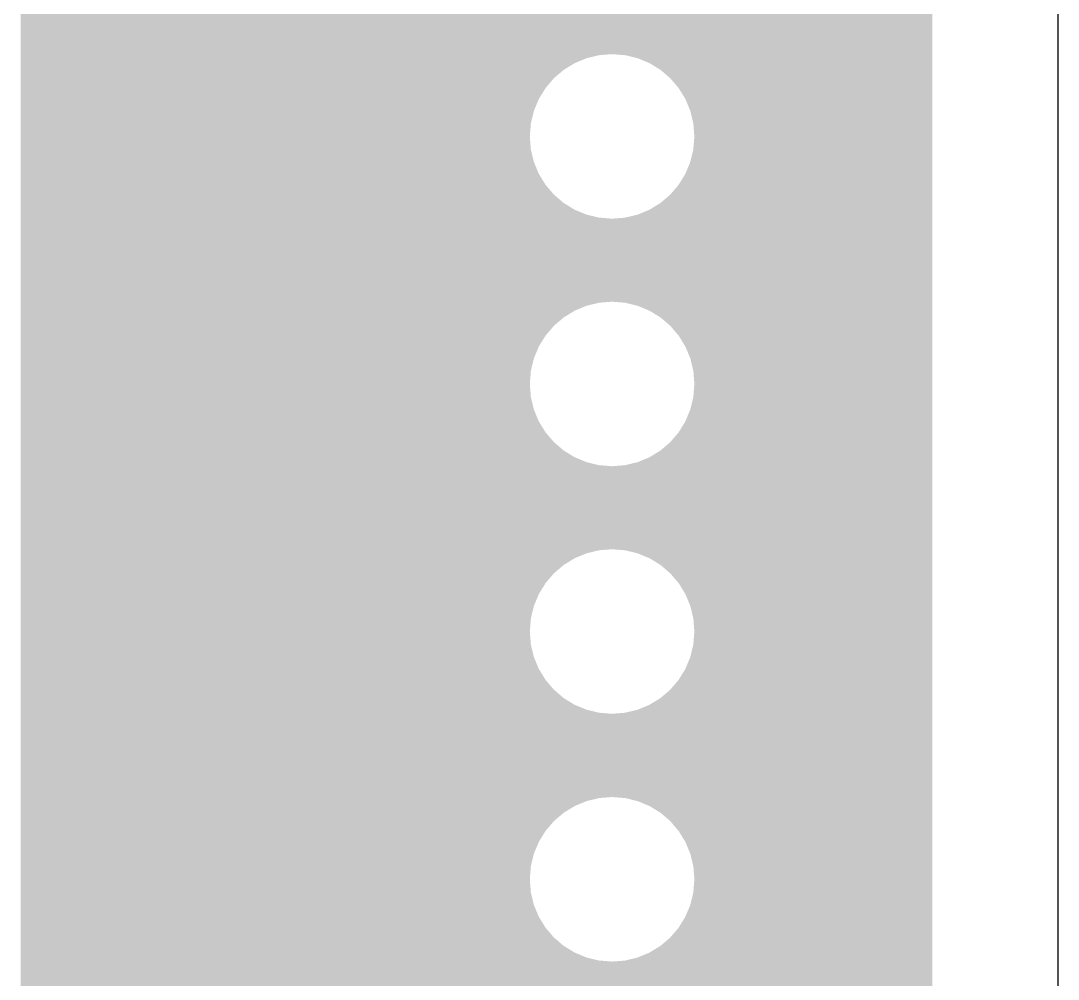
# Model space of a CAD drawing. Extents: x 295 to 953, y 10 to 290.
# Drawn here: x 840.89 to 864.97, y 153.83 to 176.09 of the extents above; entities that cross this region are included whole.
import ezdxf

# ---------------------------------------------------------------- set-up
doc = ezdxf.new("R2010")
doc.units = 0
doc.header["$LTSCALE"] = 5
doc.header["$MEASUREMENT"] = 0
doc.layers.add('PWR', color=7, linetype='CONTINUOUS')

msp = doc.modelspace()

# ---------------------------------------------------------------- linework, layer by layer
at = {"layer": 'PWR'}
msp.add_line((864.974, 84.899), (864.974, 255.094), dxfattribs=at)
for points in [[(840.887, 175.316), (840.887, 177.244), (862.053, 175.316), (862.053, 177.244)], [(840.887, 175.293), (840.887, 175.316), (854.318, 175.293), (854.616, 175.316)], [(840.887, 175.223), (840.887, 175.293), (854.028, 175.223), (854.318, 175.293)], [(840.887, 175.109), (840.887, 175.223), (853.752, 175.109), (854.028, 175.223)], [(840.887, 174.954), (840.887, 175.109), (853.497, 174.954), (853.752, 175.109)], [(854.926, 175.291), (854.616, 175.316), (862.053, 175.291), (862.053, 175.316)], [(855.215, 175.22), (854.926, 175.291), (862.053, 175.22), (862.053, 175.291)], [(855.491, 175.104), (855.215, 175.22), (862.053, 175.104), (862.053, 175.22)], [(840.887, 174.761), (840.887, 174.954), (853.269, 174.761), (853.497, 174.954)], [(855.745, 174.947), (855.491, 175.104), (862.053, 174.947), (862.053, 175.104)], [(855.971, 174.752), (855.745, 174.947), (862.053, 174.752), (862.053, 174.947)], [(840.887, 174.534), (840.887, 174.761), (853.075, 174.534), (853.269, 174.761)], [(856.164, 174.525), (855.971, 174.752), (862.053, 174.525), (862.053, 174.752)], [(840.887, 174.28), (840.887, 174.534), (852.918, 174.28), (853.075, 174.534)], [(856.32, 174.27), (856.164, 174.525), (862.053, 174.27), (862.053, 174.525)], [(840.887, 174.005), (840.887, 174.28), (852.802, 174.005), (852.918, 174.28)], [(856.434, 173.994), (856.32, 174.27), (862.053, 173.994), (862.053, 174.27)], [(840.887, 173.715), (840.887, 174.005), (852.731, 173.715), (852.802, 174.005)], [(856.503, 173.703), (856.434, 173.994), (862.053, 173.703), (862.053, 173.994)], [(840.887, 173.406), (840.887, 173.715), (852.706, 173.406), (852.731, 173.715)], [(856.526, 173.406), (856.503, 173.703), (862.053, 173.406), (862.053, 173.703)], [(840.887, 173.108), (840.887, 173.406), (852.729, 173.108), (852.706, 173.406)], [(856.501, 173.096), (856.526, 173.406), (862.053, 173.096), (862.053, 173.406)], [(840.887, 172.818), (840.887, 173.108), (852.798, 172.818), (852.729, 173.108)], [(856.43, 172.806), (856.501, 173.096), (862.053, 172.806), (862.053, 173.096)], [(840.887, 172.542), (840.887, 172.818), (852.912, 172.542), (852.798, 172.818)], [(856.314, 172.531), (856.43, 172.806), (862.053, 172.531), (862.053, 172.806)], [(840.887, 172.287), (840.887, 172.542), (853.068, 172.287), (852.912, 172.542)], [(856.157, 172.277), (856.314, 172.531), (862.053, 172.277), (862.053, 172.531)], [(840.887, 172.059), (840.887, 172.287), (853.261, 172.059), (853.068, 172.287)], [(855.963, 172.051), (856.157, 172.277), (862.053, 172.051), (862.053, 172.277)], [(840.887, 171.864), (840.887, 172.059), (853.487, 171.864), (853.261, 172.059)], [(855.735, 171.857), (855.963, 172.051), (862.053, 171.857), (862.053, 172.051)], [(840.887, 171.707), (840.887, 171.864), (853.741, 171.707), (853.487, 171.864)], [(855.48, 171.702), (855.735, 171.857), (862.053, 171.702), (862.053, 171.857)], [(840.887, 171.592), (840.887, 171.707), (854.017, 171.592), (853.741, 171.707)], [(840.887, 171.521), (840.887, 171.592), (854.307, 171.521), (854.017, 171.592)], [(840.887, 171.495), (840.887, 171.521), (854.616, 171.495), (854.307, 171.521)], [(854.616, 171.495), (854.914, 171.519), (862.053, 171.495), (862.053, 171.519)], [(854.914, 171.519), (855.204, 171.588), (862.053, 171.519), (862.053, 171.588)], [(855.204, 171.588), (855.48, 171.702), (862.053, 171.588), (862.053, 171.702)], [(840.887, 169.568), (840.887, 171.495), (862.053, 169.568), (862.053, 171.495)], [(840.887, 169.544), (840.887, 169.568), (854.318, 169.544), (854.616, 169.568)], [(840.887, 169.475), (840.887, 169.544), (854.028, 169.475), (854.318, 169.544)], [(840.887, 169.361), (840.887, 169.475), (853.752, 169.361), (854.028, 169.475)], [(840.887, 169.205), (840.887, 169.361), (853.497, 169.205), (853.752, 169.361)], [(854.926, 169.542), (854.616, 169.568), (862.053, 169.542), (862.053, 169.568)], [(855.215, 169.471), (854.926, 169.542), (862.053, 169.471), (862.053, 169.542)], [(855.491, 169.355), (855.215, 169.471), (862.053, 169.355), (862.053, 169.471)], [(855.745, 169.198), (855.491, 169.355), (862.053, 169.198), (862.053, 169.355)], [(840.887, 169.012), (840.887, 169.205), (853.269, 169.012), (853.497, 169.205)], [(855.971, 169.004), (855.745, 169.198), (862.053, 169.004), (862.053, 169.198)], [(840.887, 168.786), (840.887, 169.012), (853.075, 168.786), (853.269, 169.012)], [(856.164, 168.776), (855.971, 169.004), (862.053, 168.776), (862.053, 169.004)], [(840.887, 168.532), (840.887, 168.786), (852.918, 168.532), (853.075, 168.786)], [(856.32, 168.521), (856.164, 168.776), (862.053, 168.521), (862.053, 168.776)], [(840.887, 168.257), (840.887, 168.532), (852.802, 168.257), (852.918, 168.532)], [(856.434, 168.245), (856.32, 168.521), (862.053, 168.245), (862.053, 168.521)], [(840.887, 167.967), (840.887, 168.257), (852.731, 167.967), (852.802, 168.257)], [(856.503, 167.955), (856.434, 168.245), (862.053, 167.955), (862.053, 168.245)], [(840.887, 167.657), (840.887, 167.967), (852.706, 167.657), (852.731, 167.967)], [(856.526, 167.657), (856.503, 167.955), (862.053, 167.657), (862.053, 167.955)], [(840.887, 167.36), (840.887, 167.657), (852.729, 167.36), (852.706, 167.657)], [(856.501, 167.348), (856.526, 167.657), (862.053, 167.348), (862.053, 167.657)], [(840.887, 167.069), (840.887, 167.36), (852.798, 167.069), (852.729, 167.36)], [(856.43, 167.058), (856.501, 167.348), (862.053, 167.058), (862.053, 167.348)], [(840.887, 166.793), (840.887, 167.069), (852.912, 166.793), (852.798, 167.069)], [(856.314, 166.782), (856.43, 167.058), (862.053, 166.782), (862.053, 167.058)], [(840.887, 166.538), (840.887, 166.793), (853.068, 166.538), (852.912, 166.793)], [(856.157, 166.528), (856.314, 166.782), (862.053, 166.528), (862.053, 166.782)], [(840.887, 166.311), (840.887, 166.538), (853.261, 166.311), (853.068, 166.538)], [(855.963, 166.302), (856.157, 166.528), (862.053, 166.302), (862.053, 166.528)], [(840.887, 166.116), (840.887, 166.311), (853.487, 166.116), (853.261, 166.311)], [(855.735, 166.109), (855.963, 166.302), (862.053, 166.109), (862.053, 166.302)], [(840.887, 165.959), (840.887, 166.116), (853.741, 165.959), (853.487, 166.116)], [(840.887, 165.843), (840.887, 165.959), (854.017, 165.843), (853.741, 165.959)], [(855.48, 165.953), (855.735, 166.109), (862.053, 165.953), (862.053, 166.109)], [(840.887, 165.772), (840.887, 165.843), (854.307, 165.772), (854.017, 165.843)], [(840.887, 165.747), (840.887, 165.772), (854.616, 165.747), (854.307, 165.772)], [(840.887, 163.819), (840.887, 165.747), (862.053, 163.819), (862.053, 165.747)], [(854.616, 165.747), (854.914, 165.77), (862.053, 165.747), (862.053, 165.77)], [(854.914, 165.77), (855.204, 165.84), (862.053, 165.77), (862.053, 165.84)], [(855.204, 165.84), (855.48, 165.953), (862.053, 165.84), (862.053, 165.953)], [(840.887, 163.796), (840.887, 163.819), (854.318, 163.796), (854.616, 163.819)], [(840.887, 163.726), (840.887, 163.796), (854.028, 163.726), (854.318, 163.796)], [(854.926, 163.794), (854.616, 163.819), (862.053, 163.794), (862.053, 163.819)], [(855.215, 163.722), (854.926, 163.794), (862.053, 163.722), (862.053, 163.794)], [(840.887, 163.612), (840.887, 163.726), (853.752, 163.612), (854.028, 163.726)], [(840.887, 163.457), (840.887, 163.612), (853.497, 163.457), (853.752, 163.612)], [(855.491, 163.607), (855.215, 163.722), (862.053, 163.607), (862.053, 163.722)], [(855.745, 163.45), (855.491, 163.607), (862.053, 163.45), (862.053, 163.607)], [(840.887, 163.264), (840.887, 163.457), (853.269, 163.264), (853.497, 163.457)], [(855.971, 163.255), (855.745, 163.45), (862.053, 163.255), (862.053, 163.45)], [(840.887, 163.037), (840.887, 163.264), (853.075, 163.037), (853.269, 163.264)], [(856.164, 163.028), (855.971, 163.255), (862.053, 163.028), (862.053, 163.255)], [(840.887, 162.783), (840.887, 163.037), (852.918, 162.783), (853.075, 163.037)], [(856.32, 162.773), (856.164, 163.028), (862.053, 162.773), (862.053, 163.028)], [(840.887, 162.709), (840.887, 162.783), (852.887, 162.709), (852.918, 162.783)], [(840.887, 162.508), (840.887, 162.709), (852.802, 162.508), (852.887, 162.709)], [(856.434, 162.497), (856.32, 162.773), (862.053, 162.497), (862.053, 162.773)], [(840.887, 162.218), (840.887, 162.508), (852.731, 162.218), (852.802, 162.508)], [(856.503, 162.206), (856.434, 162.497), (862.053, 162.206), (862.053, 162.497)], [(840.887, 161.909), (840.887, 162.218), (852.706, 161.909), (852.731, 162.218)], [(856.526, 161.909), (856.503, 162.206), (862.053, 161.909), (862.053, 162.206)], [(840.887, 161.611), (840.887, 161.909), (852.729, 161.611), (852.706, 161.909)], [(856.501, 161.599), (856.526, 161.909), (862.053, 161.599), (862.053, 161.909)], [(840.887, 161.321), (840.887, 161.611), (852.798, 161.321), (852.729, 161.611)], [(856.43, 161.309), (856.501, 161.599), (862.053, 161.309), (862.053, 161.599)], [(840.887, 161.045), (840.887, 161.321), (852.912, 161.045), (852.798, 161.321)], [(856.314, 161.034), (856.43, 161.309), (862.053, 161.034), (862.053, 161.309)], [(840.887, 160.79), (840.887, 161.045), (853.068, 160.79), (852.912, 161.045)], [(856.157, 160.78), (856.314, 161.034), (862.053, 160.78), (862.053, 161.034)], [(840.887, 160.562), (840.887, 160.79), (853.261, 160.562), (853.068, 160.79)], [(855.963, 160.554), (856.157, 160.78), (862.053, 160.554), (862.053, 160.78)], [(840.887, 160.367), (840.887, 160.562), (853.487, 160.367), (853.261, 160.562)], [(855.735, 160.36), (855.963, 160.554), (862.053, 160.36), (862.053, 160.554)], [(840.887, 160.21), (840.887, 160.367), (853.741, 160.21), (853.487, 160.367)], [(840.887, 160.095), (840.887, 160.21), (854.017, 160.095), (853.741, 160.21)], [(855.204, 160.091), (855.48, 160.205), (862.053, 160.091), (862.053, 160.205)], [(855.48, 160.205), (855.735, 160.36), (862.053, 160.205), (862.053, 160.36)], [(840.887, 160.024), (840.887, 160.095), (854.307, 160.024), (854.017, 160.095)], [(840.887, 159.998), (840.887, 160.024), (854.616, 159.998), (854.307, 160.024)], [(840.887, 158.065), (840.887, 159.998), (862.053, 158.065), (862.053, 159.998)], [(854.616, 159.998), (854.914, 160.022), (862.053, 159.998), (862.053, 160.022)], [(854.914, 160.022), (855.204, 160.091), (862.053, 160.022), (862.053, 160.091)], [(840.887, 158.041), (840.887, 158.065), (854.318, 158.041), (854.616, 158.065)], [(840.887, 157.972), (840.887, 158.041), (854.028, 157.972), (854.318, 158.041)], [(854.926, 158.039), (854.616, 158.065), (862.053, 158.039), (862.053, 158.065)], [(855.215, 157.968), (854.926, 158.039), (862.053, 157.968), (862.053, 158.039)], [(840.887, 157.858), (840.887, 157.972), (853.752, 157.858), (854.028, 157.972)], [(840.887, 157.703), (840.887, 157.858), (853.497, 157.703), (853.752, 157.858)], [(855.491, 157.853), (855.215, 157.968), (862.053, 157.853), (862.053, 157.968)], [(855.745, 157.696), (855.491, 157.853), (862.053, 157.696), (862.053, 157.853)], [(840.887, 157.509), (840.887, 157.703), (853.269, 157.509), (853.497, 157.703)], [(855.971, 157.501), (855.745, 157.696), (862.053, 157.501), (862.053, 157.696)], [(840.887, 157.283), (840.887, 157.509), (853.075, 157.283), (853.269, 157.509)], [(856.164, 157.273), (855.971, 157.501), (862.053, 157.273), (862.053, 157.501)], [(840.887, 157.029), (840.887, 157.283), (852.918, 157.029), (853.075, 157.283)], [(856.32, 157.018), (856.164, 157.273), (862.053, 157.018), (862.053, 157.273)], [(840.887, 156.754), (840.887, 157.029), (852.802, 156.754), (852.918, 157.029)], [(856.434, 156.742), (856.32, 157.018), (862.053, 156.742), (862.053, 157.018)], [(840.887, 156.464), (840.887, 156.754), (852.731, 156.464), (852.802, 156.754)], [(856.503, 156.452), (856.434, 156.742), (862.053, 156.452), (862.053, 156.742)], [(840.887, 156.154), (840.887, 156.464), (852.706, 156.154), (852.731, 156.464)], [(856.526, 156.154), (856.503, 156.452), (862.053, 156.154), (862.053, 156.452)], [(840.887, 155.857), (840.887, 156.154), (852.729, 155.857), (852.706, 156.154)], [(856.501, 155.845), (856.526, 156.154), (862.053, 155.845), (862.053, 156.154)], [(840.887, 155.566), (840.887, 155.857), (852.798, 155.566), (852.729, 155.857)], [(856.43, 155.555), (856.501, 155.845), (862.053, 155.555), (862.053, 155.845)], [(840.887, 155.29), (840.887, 155.566), (852.912, 155.29), (852.798, 155.566)], [(856.314, 155.28), (856.43, 155.555), (862.053, 155.28), (862.053, 155.555)], [(840.887, 155.035), (840.887, 155.29), (853.068, 155.035), (852.912, 155.29)], [(856.157, 155.026), (856.314, 155.28), (862.053, 155.026), (862.053, 155.28)], [(840.887, 154.808), (840.887, 155.035), (853.261, 154.808), (853.068, 155.035)], [(855.963, 154.799), (856.157, 155.026), (862.053, 154.799), (862.053, 155.026)], [(840.887, 154.613), (840.887, 154.808), (853.487, 154.613), (853.261, 154.808)], [(855.735, 154.606), (855.963, 154.799), (862.053, 154.606), (862.053, 154.799)], [(840.887, 154.456), (840.887, 154.613), (853.741, 154.456), (853.487, 154.613)], [(840.887, 154.34), (840.887, 154.456), (854.017, 154.34), (853.741, 154.456)], [(855.204, 154.337), (855.48, 154.451), (862.053, 154.337), (862.053, 154.451)], [(855.48, 154.451), (855.735, 154.606), (862.053, 154.451), (862.053, 154.606)], [(840.887, 154.269), (840.887, 154.34), (854.307, 154.269), (854.017, 154.34)], [(840.887, 154.244), (840.887, 154.269), (854.616, 154.244), (854.307, 154.269)], [(840.887, 153.216), (840.887, 154.244), (862.053, 153.216), (862.053, 154.244)], [(854.616, 154.244), (854.914, 154.267), (862.053, 154.244), (862.053, 154.267)], [(854.914, 154.267), (855.204, 154.337), (862.053, 154.267), (862.053, 154.337)]]:
    msp.add_solid(points, dxfattribs=at)

doc.saveas('drawing.dxf')
